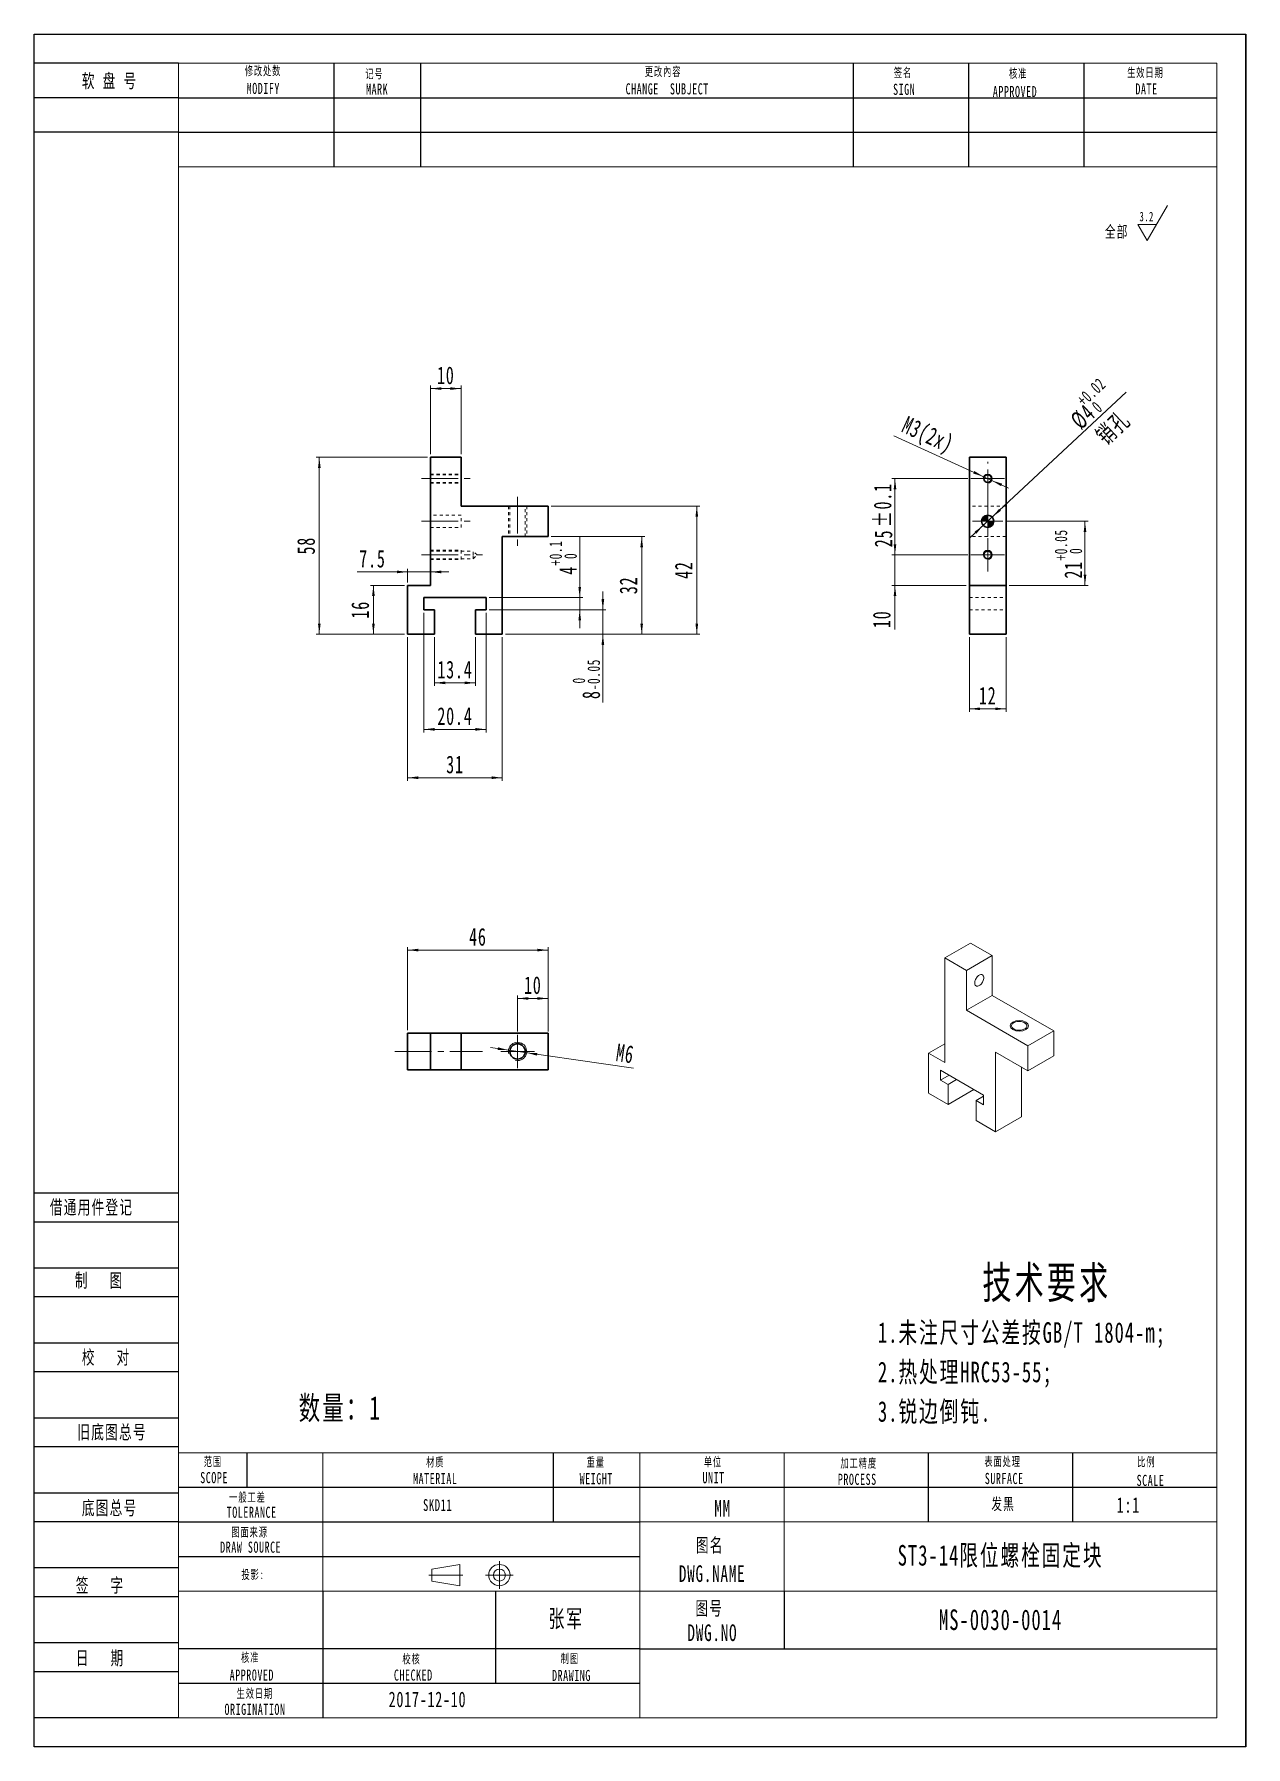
# Model space of a CAD drawing. Header units: millimetres. Extents: x 1333 to 6759, y -11 to 566.
# Drawn here: x 4079 to 4475, y -7 to 554 of the extents above; entities that cross this region are included whole.
import ezdxf

# ---------------------------------------------------------------- set-up
doc = ezdxf.new("R2010")
doc.units = ezdxf.units.MM
for name, pattern in [('AD_LTYPE3 0 mm', [16, 11, -1, 1, -1, 1, -1]), ('AD_LTYPE6 0 mm', [12, 1, -1, 1, -1, 1, -1, 1, -1, 1, -1, 1, -1]), ('点画线', [18, 12, -2, 2, -2]), ('虚线', [2, 1, -1])]:
    doc.linetypes.add(name, pattern=pattern)
doc.layers.get('0').update_dxf_attribs({"lineweight": 35})
for name, color, linetype, lineweight in [('ACAD0', 7, 'Continuous', 0), ('ACADA-定位3-标高', 171, 'Continuous', 0), ('ACADA-构件3-柱砼', 9, 'Continuous', 0), ('ACADA-构件8-屋面', 7, 'Continuous', 0), ('EB0', 7, 'Continuous', 35), ('中心线层', 1, '点画线', 18), ('尺寸线层', 3, 'Continuous', 18), ('细实线层', 7, 'Continuous', 18), ('虚线层', 6, '虚线', 18)]:
    doc.layers.add(name, color=color, linetype=linetype, lineweight=lineweight)
doc.styles.add('标准', font='', dxfattribs={"width": 0.667})
doc.styles.get('标准').set_extended_font_data('宋体')
doc.dimstyles.new('标准', dxfattribs={"dimtxt": 5.779688, "dimasz": 3.5, "dimexe": 1, "dimexo": 1, "dimgap": 1.209086, "dimtad": 1, "dimdec": 1, "dimdsep": 46, "dimtxsty": '标准', "dimblk": '_CAXARROW', "dimcen": 0, "dimdle": 7, "dimazin": 2, "dimtfac": 0.707107, "dimtdec": 3, "dimtmove": 0, "dimatfit": 3, "dimfxl": 0, "dimfrac": 2, "dimtolj": 1, "dimarcsym": 0})

# ---------------------------------------------------------------- blocks, each defined once
blk = doc.blocks.new('*X94')
at = {"layer": '尺寸线层', "linetype": 'Continuous', "lineweight": 18}
for points in [[(4171.94, 415.76), (4171.51, 412.26), (4172.38, 412.26)], [(4171.94, 357.76), (4171.51, 361.26), (4172.38, 361.26)]]:
    blk.add_hatch(color=0, dxfattribs=at).paths.add_polyline_path(points, flags=0)
at = {"layer": '尺寸线层', "color": 0, "linetype": 'Continuous', "lineweight": 18}
for p, q in [((4207.38, 415.76), (4170.94, 415.76)), ((4171.94, 357.76), (4171.94, 415.76)), ((4199.88, 357.76), (4170.94, 357.76))]:
    blk.add_line(p, q, dxfattribs=at)
at = {"layer": '尺寸线层', "color": 0, "linetype": 'Continuous', "lineweight": 18, "insert": (4167.63, 386.76), "char_height": 5.78, "width": 8.1534, "attachment_point": 5, "rotation": 90, "line_spacing_factor": 1.15057, "style": '标准'}
blk.add_mtext('\\T1.1;58', dxfattribs=at)
blk = doc.blocks.new('_CAXARROW')
blk.add_hatch(color=0).paths.add_polyline_path([(0, 0), (-1, 0.125), (-1, -0.125)], flags=0)
blk = doc.blocks.new('*X95')
at = {"layer": '尺寸线层', "linetype": 'Continuous', "lineweight": 18}
for points in [[(4189.66, 373.76), (4189.22, 370.26), (4190.1, 370.26)], [(4189.66, 357.76), (4189.22, 361.26), (4190.1, 361.26)]]:
    blk.add_hatch(color=0, dxfattribs=at).paths.add_polyline_path(points, flags=0)
at = {"layer": '尺寸线层', "color": 0, "linetype": 'Continuous', "lineweight": 18}
for p, q in [((4199.88, 373.76), (4188.66, 373.76)), ((4189.66, 357.76), (4189.66, 373.76)), ((4199.88, 357.76), (4188.66, 357.76))]:
    blk.add_line(p, q, dxfattribs=at)
at = {"layer": '尺寸线层', "color": 0, "linetype": 'Continuous', "lineweight": 18, "insert": (4185.35, 365.76), "char_height": 5.78, "width": 8.1856, "attachment_point": 5, "rotation": 90, "line_spacing_factor": 1.15057, "style": '标准'}
blk.add_mtext('\\T1.1;16', dxfattribs=at)
blk = doc.blocks.new('*X96')
at = {"layer": '尺寸线层', "linetype": 'Continuous', "lineweight": 18}
for points in [[(4206.18, 326.57), (4209.68, 327.01), (4209.68, 326.13)], [(4226.58, 326.57), (4223.08, 327.01), (4223.08, 326.13)]]:
    blk.add_hatch(color=0, dxfattribs=at).paths.add_polyline_path(points, flags=0)
at = {"layer": '尺寸线层', "color": 0, "linetype": 'Continuous', "lineweight": 18}
for p, q in [((4206.18, 364.76), (4206.18, 325.57)), ((4226.58, 364.76), (4226.58, 325.57)), ((4206.18, 326.57), (4226.58, 326.57))]:
    blk.add_line(p, q, dxfattribs=at)
at = {"layer": '尺寸线层', "color": 0, "linetype": 'Continuous', "lineweight": 18, "insert": (4216.38, 330.88), "char_height": 5.78, "width": 17.3927, "attachment_point": 5, "line_spacing_factor": 1.15057, "style": '标准'}
blk.add_mtext('\\T1.1;20.4', dxfattribs=at)
blk = doc.blocks.new('*X97')
at = {"layer": '尺寸线层', "linetype": 'Continuous', "lineweight": 18}
for points in [[(4209.68, 341.82), (4213.18, 342.25), (4213.18, 341.38)], [(4223.08, 341.82), (4219.58, 342.25), (4219.58, 341.38)]]:
    blk.add_hatch(color=0, dxfattribs=at).paths.add_polyline_path(points, flags=0)
at = {"layer": '尺寸线层', "color": 0, "linetype": 'Continuous', "lineweight": 18}
for p, q in [((4209.68, 356.76), (4209.68, 340.82)), ((4223.08, 356.76), (4223.08, 340.82)), ((4209.68, 341.82), (4223.08, 341.82))]:
    blk.add_line(p, q, dxfattribs=at)
at = {"layer": '尺寸线层', "color": 0, "linetype": 'Continuous', "lineweight": 18, "insert": (4216.38, 346.13), "char_height": 5.78, "width": 17.3927, "attachment_point": 5, "line_spacing_factor": 1.15057, "style": '标准'}
blk.add_mtext('\\T1.1;13.4', dxfattribs=at)
blk = doc.blocks.new('*X99')
at = {"color": 0, "attachment_point": 1, "rotation": 90, "line_spacing_factor": 1.15057, "style": '标准'}
for s, insert, char_height, width in [('\\T1.1;{\\H0.707107x;+0.1}', (5616.13, 387.14), 5.7797, 16.6706), ('\\T1.1;{\\H0.707107x;0}', (5621.01, 389.29), 5.7797, 16.6706), ('\\T1.1;4', (5619.31, 384.15), 5.78, 23.472)]:
    blk.add_mtext(s, dxfattribs=dict(at, insert=insert, char_height=char_height, width=width))
blk = doc.blocks.new('*X98')
at = {"layer": '尺寸线层', "linetype": 'Continuous', "lineweight": 18}
for points in [[(4257.24, 369.76), (4256.81, 373.26), (4257.68, 373.26)], [(4257.24, 365.76), (4256.81, 362.26), (4257.68, 362.26)]]:
    blk.add_hatch(color=0, dxfattribs=at).paths.add_polyline_path(points, flags=0)
at = {"layer": '尺寸线层', "color": 0, "linetype": 'Continuous', "lineweight": 18}
for p, q in [((4257.24, 359.76), (4257.24, 389.83)), ((4227.58, 369.76), (4258.24, 369.76)), ((4227.58, 365.76), (4258.24, 365.76))]:
    blk.add_line(p, q, dxfattribs=at)
blk.add_blockref('*X99', (-1368.81, -6.88), dxfattribs=at)
blk = doc.blocks.new('*X100')
at = {"layer": '尺寸线层', "linetype": 'Continuous', "lineweight": 18}
for points in [[(4208.38, 438.26), (4211.88, 438.7), (4211.88, 437.83)], [(4218.38, 438.26), (4214.88, 438.7), (4214.88, 437.83)]]:
    blk.add_hatch(color=0, dxfattribs=at).paths.add_polyline_path(points, flags=0)
at = {"layer": '尺寸线层', "color": 0, "linetype": 'Continuous', "lineweight": 18}
for p, q in [((4208.38, 416.76), (4208.38, 439.26)), ((4208.38, 438.26), (4218.38, 438.26)), ((4218.38, 416.76), (4218.38, 439.26))]:
    blk.add_line(p, q, dxfattribs=at)
at = {"layer": '尺寸线层', "color": 0, "linetype": 'Continuous', "lineweight": 18, "insert": (4213.38, 442.57), "char_height": 5.78, "width": 8.2177, "attachment_point": 5, "line_spacing_factor": 1.15057, "style": '标准'}
blk.add_mtext('\\T1.1;10', dxfattribs=at)
blk = doc.blocks.new('*X101')
at = {"layer": '尺寸线层', "linetype": 'Continuous', "lineweight": 18}
for points in [[(4277.55, 389.76), (4277.11, 386.26), (4277.98, 386.26)], [(4277.55, 357.76), (4277.11, 361.26), (4277.98, 361.26)]]:
    blk.add_hatch(color=0, dxfattribs=at).paths.add_polyline_path(points, flags=0)
at = {"layer": '尺寸线层', "color": 0, "linetype": 'Continuous', "lineweight": 18}
for p, q in [((4247.88, 389.76), (4278.55, 389.76)), ((4277.55, 357.76), (4277.55, 389.76)), ((4232.88, 357.76), (4278.55, 357.76))]:
    blk.add_line(p, q, dxfattribs=at)
at = {"layer": '尺寸线层', "color": 0, "linetype": 'Continuous', "lineweight": 18, "insert": (4273.24, 373.76), "char_height": 5.78, "width": 8.1213, "attachment_point": 5, "rotation": 90, "line_spacing_factor": 1.15057, "style": '标准'}
blk.add_mtext('\\T1.1;32', dxfattribs=at)
blk = doc.blocks.new('*X103')
at = {"color": 0, "attachment_point": 1, "rotation": 43.0085, "line_spacing_factor": 1.15057, "style": '标准'}
for s, insert, char_height, width in [('\\T1.1;{\\H0.707107x;+0.02}', (5788.5, 442.08), 5.7797, 20.9352), ('\\T1.1;%%C4', (5786.27, 435.64), 5.78, 33.8105), ('\\T1.1;{\\H0.707107x;0}', (5793.4, 439.98), 5.7797, 20.9352)]:
    blk.add_mtext(s, dxfattribs=dict(at, insert=insert, char_height=char_height, width=width))
blk = doc.blocks.new('*X102')
at = {"layer": 'EB0', "linetype": 'Continuous', "lineweight": 18}
for points in [[(4392.35, 396.13), (4395.21, 398.2), (4394.61, 398.84)], [(4389.43, 393.4), (4387.17, 390.69), (4386.57, 391.33)]]:
    blk.add_hatch(color=0, dxfattribs=at).paths.add_polyline_path(points, flags=0)
at = {"layer": 'EB0', "color": 0, "linetype": 'Continuous', "lineweight": 18}
blk.add_line((4436.22, 437.05), (4385.04, 389.31), dxfattribs=at)
blk.add_blockref('*X103', (-1368.81, -6.88), dxfattribs=at)
at = {"layer": 'EB0', "color": 0, "linetype": 'Continuous', "lineweight": 18, "insert": (4432.13, 425.29), "char_height": 5.78, "width": 26.974, "attachment_point": 5, "rotation": 43.0085, "line_spacing_factor": 1.15057, "style": '标准'}
blk.add_mtext('\\T1.1;销孔', dxfattribs=at)
blk = doc.blocks.new('*X105')
at = {"color": 0, "attachment_point": 1, "rotation": 90, "line_spacing_factor": 1.15057, "style": '标准'}
for s, insert, char_height, width in [('\\T1.1;{\\H0.707107x;+0.05}', (5781.65, 388.8), 5.7797, 20.9352), ('\\T1.1;21', (5784.84, 382.88), 5.78, 33.5963), ('\\T1.1;{\\H0.707107x;0}', (5786.53, 390.95), 5.7797, 20.9352)]:
    blk.add_mtext(s, dxfattribs=dict(at, insert=insert, char_height=char_height, width=width))
blk = doc.blocks.new('*X104')
at = {"layer": '尺寸线层', "linetype": 'Continuous', "lineweight": 18}
for points in [[(4422.76, 394.76), (4423.2, 391.26), (4422.33, 391.26)], [(4422.76, 373.76), (4423.2, 377.26), (4422.33, 377.26)]]:
    blk.add_hatch(color=0, dxfattribs=at).paths.add_polyline_path(points, flags=0)
at = {"layer": '尺寸线层', "color": 0, "linetype": 'Continuous', "lineweight": 18}
for p, q in [((4396.89, 394.76), (4423.76, 394.76)), ((4422.76, 394.76), (4422.76, 373.76)), ((4397.89, 373.76), (4423.76, 373.76))]:
    blk.add_line(p, q, dxfattribs=at)
blk.add_blockref('*X105', (-1368.81, -6.88), dxfattribs=at)
blk = doc.blocks.new('*X107')
at = {"color": 0, "attachment_point": 1, "rotation": 90, "line_spacing_factor": 1.15057, "style": '标准'}
for s, insert, char_height, width in [('\\T1.1;%%P0.1', (5722.36, 399.74), 5.7797, 29.0585), ('\\T1.1;25', (5722.65, 393.13), 5.78, 40.606)]:
    blk.add_mtext(s, dxfattribs=dict(at, insert=insert, char_height=char_height, width=width))
blk = doc.blocks.new('*X106')
at = {"layer": '尺寸线层', "linetype": 'Continuous', "lineweight": 18}
for points in [[(4360.52, 408.76), (4360.09, 405.26), (4360.96, 405.26)], [(4360.52, 383.76), (4360.09, 387.26), (4360.96, 387.26)]]:
    blk.add_hatch(color=0, dxfattribs=at).paths.add_polyline_path(points, flags=0)
at = {"layer": '尺寸线层', "color": 0, "linetype": 'Continuous', "lineweight": 18}
for p, q in [((4384.39, 408.76), (4359.52, 408.76)), ((4360.52, 383.76), (4360.52, 408.76)), ((4384.39, 383.76), (4359.52, 383.76))]:
    blk.add_line(p, q, dxfattribs=at)
blk.add_blockref('*X107', (-1368.81, -6.88), dxfattribs=at)
blk = doc.blocks.new('*X108')
at = {"layer": '尺寸线层', "linetype": 'Continuous', "lineweight": 18}
for points in [[(4360.52, 383.76), (4360.09, 387.26), (4360.96, 387.26)], [(4360.52, 373.76), (4360.09, 370.26), (4360.96, 370.26)]]:
    blk.add_hatch(color=0, dxfattribs=at).paths.add_polyline_path(points, flags=0)
at = {"layer": '尺寸线层', "color": 0, "linetype": 'Continuous', "lineweight": 18}
for p, q in [((4360.52, 359.31), (4360.52, 389.76)), ((4384.39, 383.76), (4359.52, 383.76)), ((4383.89, 373.76), (4359.52, 373.76))]:
    blk.add_line(p, q, dxfattribs=at)
at = {"layer": '尺寸线层', "color": 0, "linetype": 'Continuous', "lineweight": 18, "insert": (4356.21, 362.65), "char_height": 5.78, "width": 8.2177, "attachment_point": 5, "rotation": 90, "line_spacing_factor": 1.15057, "style": '标准'}
blk.add_mtext('\\T1.1;10', dxfattribs=at)
blk = doc.blocks.new('*X109')
at = {"layer": '尺寸线层', "linetype": 'Continuous', "lineweight": 18}
for points in [[(4384.89, 333.31), (4388.39, 333.74), (4388.39, 332.87)], [(4396.89, 333.31), (4393.39, 333.74), (4393.39, 332.87)]]:
    blk.add_hatch(color=0, dxfattribs=at).paths.add_polyline_path(points, flags=0)
at = {"layer": '尺寸线层', "color": 0, "linetype": 'Continuous', "lineweight": 18}
for p, q in [((4384.89, 356.76), (4384.89, 332.31)), ((4396.89, 356.76), (4396.89, 332.31)), ((4384.89, 333.31), (4396.89, 333.31))]:
    blk.add_line(p, q, dxfattribs=at)
at = {"layer": '尺寸线层', "color": 0, "linetype": 'Continuous', "lineweight": 18, "insert": (4390.89, 337.62), "char_height": 5.78, "width": 8.1213, "attachment_point": 5, "line_spacing_factor": 1.15057, "style": '标准'}
blk.add_mtext('\\T1.1;12', dxfattribs=at)
blk = doc.blocks.new('*X110')
at = {"layer": '尺寸线层', "linetype": 'Continuous', "lineweight": 18}
for points in [[(4295.6, 399.76), (4295.16, 396.26), (4296.04, 396.26)], [(4295.6, 357.76), (4295.16, 361.26), (4296.04, 361.26)]]:
    blk.add_hatch(color=0, dxfattribs=at).paths.add_polyline_path(points, flags=0)
at = {"layer": '尺寸线层', "color": 0, "linetype": 'Continuous', "lineweight": 18}
for p, q in [((4247.88, 399.76), (4296.6, 399.76)), ((4295.6, 357.76), (4295.6, 399.76)), ((4232.88, 357.76), (4296.6, 357.76))]:
    blk.add_line(p, q, dxfattribs=at)
at = {"layer": '尺寸线层', "color": 0, "linetype": 'Continuous', "lineweight": 18, "insert": (4291.29, 378.76), "char_height": 5.78, "width": 8.1213, "attachment_point": 5, "rotation": 90, "line_spacing_factor": 1.15057, "style": '标准'}
blk.add_mtext('\\T1.1;42', dxfattribs=at)
blk = doc.blocks.new('*X112')
at = {"color": 0, "attachment_point": 1, "rotation": 90, "line_spacing_factor": 1.15057, "style": '标准'}
for s, insert, char_height, width in [('\\T1.1;{\\H0.707107x;-0.05}', (5628.59, 346.28), 5.7797, 20.9352), ('\\T1.1;{\\H0.707107x;0}', (5623.71, 348.48), 5.7797, 20.9352), ('\\T1.1;8', (5626.9, 343.38), 5.78, 27.651)]:
    blk.add_mtext(s, dxfattribs=dict(at, insert=insert, char_height=char_height, width=width))
blk = doc.blocks.new('*X111')
at = {"layer": '尺寸线层', "linetype": 'Continuous', "lineweight": 18}
for points in [[(4264.83, 365.76), (4264.39, 369.26), (4265.26, 369.26)], [(4264.83, 357.76), (4264.39, 354.26), (4265.26, 354.26)]]:
    blk.add_hatch(color=0, dxfattribs=at).paths.add_polyline_path(points, flags=0)
at = {"layer": '尺寸线层', "color": 0, "linetype": 'Continuous', "lineweight": 18}
for p, q in [((4264.83, 335.33), (4264.83, 371.76)), ((4227.58, 365.76), (4265.83, 365.76)), ((4232.88, 357.76), (4265.83, 357.76))]:
    blk.add_line(p, q, dxfattribs=at)
blk.add_blockref('*X112', (-1368.81, -6.88), dxfattribs=at)
blk = doc.blocks.new('*X113')
at = {"layer": '尺寸线层', "linetype": 'Continuous', "lineweight": 18}
for points in [[(4200.88, 310.72), (4204.38, 311.16), (4204.38, 310.28)], [(4231.88, 310.72), (4228.38, 311.16), (4228.38, 310.28)]]:
    blk.add_hatch(color=0, dxfattribs=at).paths.add_polyline_path(points, flags=0)
at = {"layer": '尺寸线层', "color": 0, "linetype": 'Continuous', "lineweight": 18}
for p, q in [((4200.88, 356.76), (4200.88, 309.72)), ((4231.88, 356.76), (4231.88, 309.72)), ((4200.88, 310.72), (4231.88, 310.72))]:
    blk.add_line(p, q, dxfattribs=at)
at = {"layer": '尺寸线层', "color": 0, "linetype": 'Continuous', "lineweight": 18, "insert": (4216.38, 315.03), "char_height": 5.78, "width": 7.8001, "attachment_point": 5, "line_spacing_factor": 1.15057, "style": '标准'}
blk.add_mtext('\\T1.1;31', dxfattribs=at)
blk = doc.blocks.new('*X114')
at = {"layer": '尺寸线层', "linetype": 'Continuous', "lineweight": 18}
for points in [[(4236.88, 238.38), (4240.38, 238.81), (4240.38, 237.94)], [(4246.88, 238.38), (4243.38, 238.81), (4243.38, 237.94)]]:
    blk.add_hatch(color=0, dxfattribs=at).paths.add_polyline_path(points, flags=0)
at = {"layer": '尺寸线层', "color": 0, "linetype": 'Continuous', "lineweight": 18}
for p, q in [((4236.88, 227.5), (4236.88, 239.38)), ((4236.88, 238.38), (4246.88, 238.38)), ((4246.88, 227.5), (4246.88, 239.38))]:
    blk.add_line(p, q, dxfattribs=at)
at = {"layer": '尺寸线层', "color": 0, "linetype": 'Continuous', "lineweight": 18, "insert": (4241.88, 242.69), "char_height": 5.78, "width": 8.2177, "attachment_point": 5, "line_spacing_factor": 1.15057, "style": '标准'}
blk.add_mtext('\\T1.1;10', dxfattribs=at)
blk = doc.blocks.new('*X115')
at = {"layer": '尺寸线层', "linetype": 'Continuous', "lineweight": 18}
for points in [[(4200.88, 254.23), (4204.38, 254.67), (4204.38, 253.79)], [(4246.88, 254.23), (4243.38, 254.67), (4243.38, 253.79)]]:
    blk.add_hatch(color=0, dxfattribs=at).paths.add_polyline_path(points, flags=0)
at = {"layer": '尺寸线层', "color": 0, "linetype": 'Continuous', "lineweight": 18}
for p, q in [((4200.88, 228), (4200.88, 255.23)), ((4200.88, 254.23), (4246.88, 254.23)), ((4246.88, 228), (4246.88, 255.23))]:
    blk.add_line(p, q, dxfattribs=at)
at = {"layer": '尺寸线层', "color": 0, "linetype": 'Continuous', "lineweight": 18, "insert": (4223.88, 258.54), "char_height": 5.78, "width": 8.1856, "attachment_point": 5, "line_spacing_factor": 1.15057, "style": '标准'}
blk.add_mtext('\\T1.1;46', dxfattribs=at)
blk = doc.blocks.new('*X116')
at = {"layer": '尺寸线层', "linetype": 'Continuous', "lineweight": 18}
for points in [[(4200.88, 378.17), (4197.38, 378.61), (4197.38, 377.73)], [(4208.38, 378.17), (4211.88, 378.61), (4211.88, 377.73)]]:
    blk.add_hatch(color=0, dxfattribs=at).paths.add_polyline_path(points, flags=0)
at = {"layer": '尺寸线层', "color": 0, "linetype": 'Continuous', "lineweight": 18}
for p, q in [((4184.35, 378.17), (4214.38, 378.17)), ((4200.88, 374.76), (4200.88, 379.17)), ((4208.38, 374.76), (4208.38, 379.17))]:
    blk.add_line(p, q, dxfattribs=at)
at = {"layer": '尺寸线层', "color": 0, "linetype": 'Continuous', "lineweight": 18, "insert": (4189.36, 382.48), "char_height": 5.78, "width": 12.6446, "attachment_point": 5, "line_spacing_factor": 1.15057, "style": '标准'}
blk.add_mtext('\\T1.1;7.5', dxfattribs=at)
blk = doc.blocks.new('*X117')
at = {"layer": 'EB0', "linetype": 'Continuous', "lineweight": 18}
for points in [[(4233.91, 221.42), (4230.38, 221.49), (4230.5, 222.35)], [(4239.85, 220.57), (4243.25, 219.64), (4243.37, 220.51)]]:
    blk.add_hatch(color=0, dxfattribs=at).paths.add_polyline_path(points, flags=0)
at = {"layer": 'EB0', "color": 0, "linetype": 'Continuous', "lineweight": 18}
blk.add_line((4274.84, 215.56), (4227.97, 222.28), dxfattribs=at)
at = {"layer": 'EB0', "color": 0, "linetype": 'Continuous', "lineweight": 18, "insert": (4272.14, 220.3), "char_height": 5.78, "width": 9.4073, "attachment_point": 5, "rotation": 351.8443, "line_spacing_factor": 1.15057, "style": '标准'}
blk.add_mtext('\\T1.1;M6', dxfattribs=at)
blk = doc.blocks.new('*X245')
at = {"layer": '尺寸线层', "linetype": 'Continuous', "lineweight": 18}
for p, q in [((6.49, -1.41), (13.14, 10.09)), ((3.48, 3.82), (9.51, 3.82)), ((6.49, -1.41), (3.48, 3.82))]:
    blk.add_line(p, q, dxfattribs=at)
at = {"layer": '尺寸线层', "linetype": 'Continuous', "lineweight": 18, "line_spacing_factor": 1.15057, "style": '标准'}
for s, insert, char_height, width, attachment_point in [('\\T1.1;3.2', (8.68, 6.41), 3.116, 6.8178, 6), ('\\T1.1;全部', (-3.47, 1.27), 3.853, 17.1639, 5)]:
    blk.add_mtext(s, dxfattribs=dict(at, insert=insert, char_height=char_height, width=width, attachment_point=attachment_point))
blk = doc.blocks.new('*X255')
at = {"layer": '尺寸线层', "linetype": 'Continuous', "lineweight": 18}
for points in [[(4389.53, 409.39), (4386.52, 411.24), (4386.16, 410.44)], [(4392.26, 408.14), (4395.62, 407.09), (4395.26, 406.29)]]:
    blk.add_hatch(color=0, dxfattribs=at).paths.add_polyline_path(points, flags=0)
at = {"layer": '尺寸线层', "color": 0, "linetype": 'Continuous', "lineweight": 18}
blk.add_line((4360.16, 422.78), (4397.71, 405.65), dxfattribs=at)
at = {"layer": '尺寸线层', "color": 0, "linetype": 'Continuous', "lineweight": 18, "insert": (4371.07, 422.54), "char_height": 5.7797, "width": 29.9054, "attachment_point": 5, "rotation": 335.484, "line_spacing_factor": 1.15057, "style": '标准'}
blk.add_mtext('\\T1.1;M3(2x)', dxfattribs=at)

msp = doc.modelspace()

# ---------------------------------------------------------------- hatches: boundary and pattern name
at = {"layer": 'EB0', "linetype": 'Continuous', "lineweight": 18}
h = msp.add_hatch(color=256, dxfattribs=at)
edge = h.paths.add_edge_path(flags=0)
edge.add_line((4390.89, 392.76), (4390.89, 394.76))
edge.add_line((4390.89, 394.76), (4392.89, 394.76))
edge.add_arc((4390.89, 394.76), 2, -90, 0, ccw=False)
edge = h.paths.add_edge_path(flags=0)
edge.add_arc((4390.89, 394.76), 2, 90, 180, ccw=False)
edge.add_line((4390.89, 396.76), (4390.89, 394.76))
edge.add_line((4390.89, 394.76), (4388.89, 394.76))

# ---------------------------------------------------------------- linework, layer by layer
at = {"layer": 'ACAD0', "linetype": 'Continuous', "lineweight": 0}
for p, q in [((4125.81, 2.57), (4125.81, 544.95)), ((4125.81, 544.95), (4465.97, 544.95)), ((4465.97, 544.95), (4465.97, 2.57)), ((4125.81, 510.93), (4465.97, 510.93)), ((4125.81, 89.5), (4465.97, 89.5)), ((4173.05, 44.15), (4173.05, 89.5)), ((4276.99, 2.57), (4276.99, 89.5)), ((4324.24, 44.15), (4324.24, 89.5)), ((4276.99, 66.82), (4465.97, 66.82)), ((4125.81, 44.15), (4465.97, 44.15)), ((4125.81, 2.57), (4465.97, 2.57))]:
    msp.add_line(p, q, dxfattribs=at)
at = {"layer": 'ACAD0', "color": 7, "linetype": 'AD_LTYPE6 0 mm', "lineweight": 0}
for p, q in [((4218.38, 411.26), (4218.38, 410.86)), ((4218.38, 218.5), (4218.38, 223.5)), ((4218.38, 218.5), (4218.38, 223.5))]:
    msp.add_line(p, q, dxfattribs=at)
at = {"layer": 'ACAD0', "color": 7, "linetype": 'Continuous', "lineweight": 15}
for p, q in [((4376.83, 251.64), (4385.31, 256.54)), ((4392.38, 252.46), (4385.31, 256.54)), ((4376.83, 251.64), (4376.83, 217.35)), ((4383.9, 247.56), (4376.83, 251.64)), ((4383.9, 247.56), (4392.38, 252.46)), ((4383.9, 234.49), (4383.9, 247.56)), ((4392.38, 239.39), (4392.38, 252.46)), ((4383.9, 234.49), (4392.38, 239.39)), ((4412.53, 227.76), (4392.38, 239.39)), ((4404.05, 222.86), (4383.9, 234.49)), ((4404.05, 222.86), (4412.53, 227.76)), ((4412.53, 219.59), (4412.53, 227.76)), ((4371.52, 220.41), (4376.83, 223.47)), ((4371.52, 220.41), (4371.52, 207.34)), ((4376.83, 217.35), (4371.52, 220.41)), ((4393.44, 220.82), (4404.05, 214.69)), ((4393.44, 194.69), (4393.44, 220.82)), ((4404.05, 214.69), (4404.05, 222.86)), ((4404.05, 214.69), (4412.53, 219.59)), ((4375.41, 214.9), (4389.55, 206.73)), ((4375.41, 211.63), (4375.41, 214.9)), ((4401.93, 199.59), (4401.93, 215.92)), ((4378.24, 213.26), (4375.41, 211.63)), ((4377.89, 210.2), (4375.41, 211.63)), ((4380.71, 211.83), (4377.89, 210.2)), ((4377.89, 203.67), (4377.89, 210.2)), ((4386.37, 208.57), (4377.89, 203.67)), ((4386.37, 208.57), (4386.37, 208.57)), ((4371.52, 207.34), (4377.89, 203.67)), ((4389.55, 206.32), (4387.08, 204.89)), ((4389.55, 203.47), (4387.08, 204.89)), ((4387.08, 198.36), (4387.08, 204.89)), ((4389.55, 203.47), (4389.55, 206.73)), ((4387.08, 198.36), (4393.44, 194.69)), ((4393.44, 194.69), (4401.93, 199.59))]:
    msp.add_line(p, q, dxfattribs=at)
for points in [[(4388.14, 242.58), (4387.91, 242.46), (4387.68, 242.4), (4387.46, 242.37), (4387.27, 242.4), (4387.09, 242.47), (4386.94, 242.59), (4386.82, 242.75), (4386.73, 242.95), (4386.67, 243.18), (4386.65, 243.43), (4386.67, 243.71), (4386.73, 244.01), (4386.82, 244.31), (4386.94, 244.61), (4387.09, 244.9), (4387.27, 245.18), (4387.46, 245.43), (4387.68, 245.66), (4387.91, 245.85), (4388.14, 246.01), (4388.37, 246.12), (4388.6, 246.19), (4388.81, 246.21), (4389.01, 246.18), (4389.19, 246.11), (4389.34, 245.99), (4389.46, 245.83), (4389.55, 245.64), (4389.61, 245.41), (4389.62, 245.15), (4389.61, 244.87), (4389.55, 244.58), (4389.46, 244.28), (4389.34, 243.98), (4389.19, 243.69), (4389.01, 243.41), (4388.81, 243.15), (4388.6, 242.93), (4388.37, 242.73), (4388.14, 242.58)], [(4399.45, 228.37), (4399.73, 228.23), (4400.04, 228.12), (4400.37, 228.03), (4400.72, 227.98), (4401.08, 227.95), (4401.45, 227.95), (4401.81, 227.99), (4402.16, 228.05), (4402.48, 228.15), (4402.78, 228.27), (4403.05, 228.41), (4403.28, 228.57), (4403.46, 228.75), (4403.6, 228.95), (4403.69, 229.15), (4403.72, 229.36), (4403.7, 229.58), (4403.63, 229.78), (4403.5, 229.98), (4403.33, 230.17), (4403.11, 230.33), (4402.85, 230.48), (4402.56, 230.61), (4402.24, 230.71), (4401.9, 230.78), (4401.54, 230.82), (4401.17, 230.83), (4400.81, 230.81), (4400.46, 230.77), (4400.12, 230.69), (4399.8, 230.58), (4399.52, 230.45), (4399.27, 230.29), (4399.06, 230.12), (4398.9, 229.93), (4398.79, 229.73), (4398.73, 229.52), (4398.72, 229.31), (4398.77, 229.1), (4398.87, 228.9), (4399.02, 228.71), (4399.21, 228.53), (4399.45, 228.37)]]:
    msp.add_lwpolyline(points, dxfattribs=at)
at = {"layer": 'ACAD0', "color": 7, "linetype": 'Continuous', "lineweight": 0}
msp.add_lwpolyline([(4399.1, 228.17), (4398.45, 228.73), (4398.22, 229.39), (4398.45, 230.05), (4399.1, 230.62), (4400.07, 230.99), (4401.22, 231.12), (4402.37, 230.99), (4403.34, 230.62), (4403.99, 230.05), (4404.22, 229.39), (4403.99, 228.73), (4403.34, 228.17), (4402.37, 227.79), (4401.22, 227.66), (4400.07, 227.79), (4399.1, 228.17)], dxfattribs=at)
msp.add_arc((4236.88, 221), 3, 255, 195, dxfattribs=at)
at = {"layer": 'ACADA-构件3-柱砼', "linetype": 'ByBlock', "lineweight": -2, "ltscale": 0.2}
for p, q in [((4078.56, -6.88), (4078.56, 554.4)), ((4078.56, 554.4), (4475.42, 554.4)), ((4475.42, -6.88), (4475.42, 554.4)), ((4475.42, 554.4), (4475.42, -6.88)), ((4125.81, 544.95), (4078.56, 544.95)), ((4176.83, 510.93), (4176.83, 544.95)), ((4205.18, 510.93), (4205.18, 544.95)), ((4346.92, 510.93), (4346.92, 544.95)), ((4384.71, 510.93), (4384.71, 544.95)), ((4422.51, 510.93), (4422.51, 544.95)), ((4125.81, 533.61), (4078.56, 533.61)), ((4125.81, 533.61), (4465.97, 533.61)), ((4125.81, 522.27), (4078.56, 522.27)), ((4125.81, 522.27), (4465.97, 522.27)), ((4125.81, 174.54), (4078.56, 174.54)), ((4125.81, 165.09), (4078.56, 165.09)), ((4125.81, 149.98), (4078.56, 149.98)), ((4125.81, 140.53), (4078.56, 140.53)), ((4125.81, 125.41), (4078.56, 125.41)), ((4125.81, 115.96), (4078.56, 115.96)), ((4125.81, 100.84), (4078.56, 100.84)), ((4125.81, 91.39), (4078.56, 91.39)), ((4148.22, 89.52), (4148.22, 78.16)), ((4248.65, 66.82), (4248.65, 89.5)), ((4371.48, 66.82), (4371.48, 89.5)), ((4418.73, 66.82), (4418.73, 89.5)), ((4125.81, 76.27), (4078.56, 76.27)), ((4125.81, 78.16), (4465.97, 78.16)), ((4125.81, 66.82), (4078.56, 66.82)), ((4125.81, 66.82), (4276.99, 66.82)), ((4125.81, 51.71), (4078.56, 51.71)), ((4125.81, 55.49), (4276.99, 55.49)), ((4125.81, 42.26), (4078.56, 42.26)), ((4173.05, 44.15), (4173.05, 2.57)), ((4229.75, 13.91), (4229.75, 44.15)), ((4324.24, 44.15), (4324.24, 25.25)), ((4125.81, 27.14), (4078.56, 27.14)), ((4276.99, 25.25), (4125.81, 25.25)), ((4276.99, 25.25), (4465.97, 25.25)), ((4125.81, 17.69), (4078.56, 17.69)), ((4125.81, 13.91), (4276.99, 13.91)), ((4125.81, 2.57), (4078.56, 2.57)), ((4475.42, -6.88), (4078.56, -6.88))]:
    msp.add_line(p, q, dxfattribs=at)
at = {"layer": 'ACADA-构件8-屋面', "linetype": 'Continuous', "lineweight": 18}
for p, q in [((4208.83, 51.36), (4217.94, 52.87)), ((4208.83, 51.36), (4208.83, 47.4)), ((4217.94, 52.87), (4217.94, 45.9)), ((4230.94, 44.83), (4230.94, 53.93)), ((4207.77, 49.38), (4219, 49.38)), ((4208.83, 47.4), (4217.94, 45.9)), ((4226.39, 49.38), (4235.49, 49.38))]:
    msp.add_line(p, q, dxfattribs=at)
for radius in [3.49, 1.98]:
    msp.add_circle((4230.94, 49.38), radius, dxfattribs=at)
at = {"layer": 'EB0'}
for p, q in [((4208.38, 415.76), (4208.38, 373.76)), ((4218.38, 415.76), (4208.38, 415.76)), ((4218.38, 399.76), (4218.38, 415.76)), ((4384.89, 415.76), (4384.89, 373.76)), ((4396.89, 415.76), (4384.89, 415.76)), ((4396.89, 415.76), (4396.89, 373.76)), ((4246.88, 399.76), (4218.38, 399.76)), ((4246.88, 389.76), (4246.88, 399.76)), ((4231.88, 357.76), (4231.88, 389.76)), ((4231.88, 389.76), (4246.88, 389.76)), ((4200.88, 373.76), (4200.88, 357.76)), ((4208.38, 373.76), (4200.88, 373.76)), ((4384.89, 373.76), (4384.89, 357.76)), ((4396.89, 373.76), (4384.89, 373.76)), ((4396.89, 373.76), (4396.89, 357.76)), ((4206.18, 365.76), (4206.18, 369.76)), ((4206.18, 369.76), (4226.58, 369.76)), ((4209.68, 365.76), (4206.18, 365.76)), ((4209.68, 357.76), (4209.68, 365.76)), ((4223.08, 357.76), (4223.08, 365.76)), ((4226.58, 365.76), (4223.08, 365.76)), ((4226.58, 365.76), (4226.58, 369.76)), ((4200.88, 357.76), (4209.68, 357.76)), ((4223.08, 357.76), (4231.88, 357.76)), ((4396.89, 357.76), (4384.89, 357.76)), ((4200.88, 215), (4200.88, 227)), ((4208.38, 227), (4200.88, 227)), ((4208.38, 215), (4208.38, 227)), ((4218.38, 227), (4208.38, 227)), ((4218.38, 215), (4218.38, 227)), ((4246.88, 227), (4218.38, 227)), ((4246.88, 215), (4246.88, 227)), ((4208.38, 215), (4200.88, 215)), ((4218.38, 215), (4208.38, 215)), ((4246.88, 215), (4218.38, 215))]:
    msp.add_line(p, q, dxfattribs=at)
for centre, radius in [((4390.89, 408.76), 1.25), ((4390.89, 394.76), 2), ((4390.89, 383.76), 1.25), ((4236.88, 221), 2.5)]:
    msp.add_circle(centre, radius, dxfattribs=at)
at = {"layer": '中心线层', "linetype": '点画线', "lineweight": 18}
for p, q in [((4390.89, 399.76), (4390.89, 414.26)), ((4205.38, 408.76), (4221.38, 408.76)), ((4385.39, 408.76), (4396.39, 408.76)), ((4236.88, 402.76), (4236.88, 386.76)), ((4390.89, 389.76), (4390.89, 399.76)), ((4205.38, 394.76), (4221.38, 394.76)), ((4385.89, 394.76), (4395.89, 394.76)), ((4390.89, 378.26), (4390.89, 389.26)), ((4205.38, 383.76), (4225.38, 383.76)), ((4385.39, 383.76), (4396.39, 383.76)), ((4236.88, 215.5), (4236.88, 226.5)), ((4196.73, 221), (4225.38, 221)), ((4231.38, 221), (4242.38, 221))]:
    msp.add_line(p, q, dxfattribs=at)
at = {"layer": '细实线层'}
for centre in [(4390.89, 408.76), (4390.89, 383.76)]:
    msp.add_arc(centre, 1.5, 270, 180, dxfattribs=at)
at = {"layer": '虚线层'}
for p, q in [((4208.38, 410.26), (4218.38, 410.26)), ((4208.38, 410.01), (4218.38, 410.01)), ((4208.38, 407.51), (4218.38, 407.51)), ((4208.38, 407.26), (4218.38, 407.26)), ((4208.38, 385.26), (4218.38, 385.26)), ((4208.38, 385.01), (4222.38, 385.01)), ((4208.38, 382.51), (4222.38, 382.51)), ((4208.38, 382.26), (4218.38, 382.26)), ((4223.64, 383.76), (4222.38, 385.01)), ((4222.38, 382.51), (4223.64, 383.76))]:
    msp.add_line(p, q, dxfattribs=at)
at = {"layer": '虚线层', "color": 6, "linetype": '虚线', "lineweight": 18}
for p, q in [((4233.88, 399.76), (4233.88, 389.76)), ((4234.38, 399.76), (4234.38, 389.76)), ((4239.38, 389.76), (4239.38, 399.76)), ((4239.88, 399.76), (4239.88, 389.76)), ((4396.89, 399.76), (4384.89, 399.76)), ((4218.38, 396.76), (4208.38, 396.76)), ((4218.38, 394.76), (4218.38, 396.76)), ((4218.38, 392.76), (4218.38, 394.76)), ((4208.38, 392.76), (4218.38, 392.76)), ((4396.89, 389.76), (4384.89, 389.76)), ((4218.38, 382.26), (4218.38, 385.26)), ((4222.38, 383.76), (4222.38, 385.01)), ((4222.38, 382.51), (4222.38, 383.76)), ((4384.89, 369.76), (4396.89, 369.76)), ((4384.89, 365.76), (4396.89, 365.76))]:
    msp.add_line(p, q, dxfattribs=at)

# ---------------------------------------------------------------- block references
at = {"layer": 'ACAD0'}
msp.add_blockref('*X245', (4436.61, 488.21), dxfattribs=at)

# ---------------------------------------------------------------- texts
at = {"layer": 'ACADA-定位3-标高', "linetype": 'Continuous', "lineweight": 18, "line_spacing_factor": 1.15057, "style": '标准'}
for s, insert, char_height, width, attachment_point in [('\\T1.1;数量：1', (4165.19, 99.45), 7.715, 38.9526, 7), ('\\T1.1;ST3-14限位螺栓固定块', (4395.11, 55.49), 6.743, 141.736, 5), ('\\T1.1;MS-0030-0014', (4395.11, 34.7), 6.743, 141.736, 5), ('\\T1.1;2017-12-10', (4194.64, 6.02), 5.0988, 39.173, 7)]:
    msp.add_mtext(s, dxfattribs=dict(at, insert=insert, char_height=char_height, width=width, attachment_point=attachment_point))
at = {"layer": 'ACADA-定位3-标高', "linetype": 'AD_LTYPE3 0 mm', "lineweight": 0, "insert": (4433.15, 69.71), "char_height": 5.097, "width": 10.8681, "attachment_point": 7, "line_spacing_factor": 1.15057, "style": '标准'}
msp.add_mtext('\\T1.1;1:1', dxfattribs=at)
at = {"layer": 'ACADA-构件8-屋面', "linetype": 'Continuous', "lineweight": 18, "line_spacing_factor": 1.15057, "style": '标准'}
for s, insert, char_height, width, attachment_point in [('\\T1.1;软 盘 号', (4094.15, 541.41), 4.5511, 24.9916, 1), ('\\T1.1;修改处数', (4153.49, 542.24), 2.913, 20.7275, 5), ('\\T1.1;记号', (4189.97, 541.24), 2.913, 14.5107, 5), ('\\T1.1;更改內容', (4284.54, 541.98), 2.913, 39.3958, 5), ('\\T1.1;签名', (4363.13, 541.64), 2.913, 14.5107, 5), ('\\T1.1;核准', (4400.86, 541.39), 2.913, 18.6593, 5), ('\\T1.1;生效日期', (4442.54, 541.64), 2.913, 16.5789, 5), ('\\T1.1;MODIFY', (4153.59, 536.61), 3.6408, 16.591, 5), ('\\T1.1;MARK', (4190.87, 536.39), 3.641, 12.4425, 5), ('\\T1.1;CHANGE  SUBJECT', (4285.89, 536.47), 3.6408, 35.2594, 5), ('\\T1.1;SIGN', (4363.52, 536.3), 3.641, 12.4425, 5), ('\\T1.1;APPROVED', (4399.83, 535.59), 3.6408, 16.591, 5), ('\\T1.1;DATE', (4442.91, 536.47), 3.641, 12.4425, 5), ('\\T1.1;借通用件登记', (4083.66, 172.23), 4.5511, 42.9407, 1), ('\\T1.1;制   图', (4091.85, 148.25), 4.5511, 24.9916, 1), ('\\T1.1;校   对', (4094.15, 123.06), 4.5511, 24.9916, 1), ('\\T1.1;旧底图总号', (4092.68, 98.54), 4.5511, 71.2879, 1), ('\\T1.1;范围', (4137.06, 86.39), 2.913, 9.1903, 5), ('\\T1.1;材质', (4209.91, 86.26), 2.913, 15.0019, 5), ('\\T1.1;重量', (4262.49, 86.28), 2.913, 16.9391, 5), ('\\T1.1;单位', (4300.87, 86.36), 2.913, 13.0647, 5), ('\\T1.1;加工精度', (4348.64, 85.88), 2.913, 18.3844, 5), ('\\T1.1;表面处理', (4395.77, 86.43), 2.913, 18.3844, 5), ('\\T1.1;比例', (4442.87, 86.31), 2.913, 16.6913, 5), ('\\T1.1;SCOPE', (4137.46, 81.3), 3.6408, 10.4963, 5), ('\\T1.1;MATERIAL', (4209.91, 81.02), 3.6408, 15.3921, 5), ('\\T1.1;WEIGHT', (4262.66, 80.94), 3.6408, 15.2903, 5), ('\\T1.1;UNIT', (4301.09, 81.28), 3.641, 11.0089, 5), ('\\T1.1;PROCESS', (4348.16, 80.75), 3.6408, 14.676, 5), ('\\T1.1;SURFACE', (4396.29, 81.01), 3.6408, 14.5742, 5), ('\\T1.1;SCALE', (4444.22, 80.39), 3.6408, 15.1339, 5), ('\\T1.1;底图总号', (4094.15, 73.68), 4.551, 24.9916, 1), ('\\T1.1;一般工差', (4148.38, 74.71), 2.913, 20.3216, 5), ('\\T1.1;   MM', (4299.98, 71.31), 5.4613, 22.3434, 5), ('\\T1.1;TOLERANCE', (4149.77, 69.94), 3.6408, 18.4486, 5), ('\\T1.1;图面来源', (4149.08, 63.27), 2.913, 24.196, 5), ('\\T1.1;图名', (4299.85, 58.95), 4.551, 13.7855, 5), ('\\T1.1;投影:', (4150.14, 49.4), 2.913, 108.913, 5), ('\\T1.1;签   字', (4092.16, 48.32), 4.5511, 24.9916, 1), ('\\T1.1;图号', (4299.71, 38.24), 4.551, 22.5029, 5), ('\\T1.1;张军', (4252.78, 34.79), 5.772, 75.5925, 5), ('\\T1.1;日   期', (4092.16, 24.5), 4.5511, 24.9916, 1), ('\\T1.1;核准', (4149.29, 22.2), 2.913, 16.9391, 5), ('\\T1.1;校核', (4202.14, 21.7), 2.913, 15.0019, 5), ('\\T1.1;制图', (4254.02, 21.82), 2.913, 18.8763, 5), ('\\T1.1;APPROVED', (4149.83, 16.58), 3.6408, 17.0202, 5), ('\\T1.1;CHECKED', (4202.73, 16.58), 3.6408, 14.676, 5), ('\\T1.1;DRAWING', (4254.53, 16.46), 3.6408, 14.1672, 5), ('\\T1.1;生效日期', (4150.83, 10.41), 2.913, 24.196, 5), ('\\T1.1;ORIGINATION', (4150.86, 5.36), 3.6408, 20.5743, 5)]:
    msp.add_mtext(s, dxfattribs=dict(at, insert=insert, char_height=char_height, width=width, attachment_point=attachment_point))
at = {"layer": '尺寸线层', "linetype": 'Continuous', "lineweight": 18, "line_spacing_factor": 1.15057, "style": '标准'}
for s, insert, char_height, width, attachment_point in [('\\T1.1;技术要求', (4389.15, 150.54), 10.537, 72.7231, 1), ('\\T1.1;1.未注尺寸公差按GB/T 1804-m;\\P2.热处理HRC53-55;\\P3.锐边倒钝.', (4354.92, 132.26), 6.743, 128.952, 1), ('\\T1.1;SKD11', (4210.71, 72.31), 3.8481, 40.532, 5), ('\\T1.1;发黑', (4395.95, 72.48), 3.853, 47.2453, 5), ('\\T1.1;DRAW SOURCE', (4149.45, 58.51), 3.6408, 47.2128, 5), ('\\T1.1;DWG.NAME', (4300.62, 49.82), 5.4613, 47.2453, 5), ('\\T1.1;DWG.NO', (4300.71, 30.45), 5.4613, 47.4484, 5)]:
    msp.add_mtext(s, dxfattribs=dict(at, insert=insert, char_height=char_height, width=width, attachment_point=attachment_point))

# ---------------------------------------------------------------- dimensions: what is measured, and where the dimension line sits
at = {"layer": '尺寸线层'}
dim = msp.add_diameter_dim_2p(p1=(4389.43, 393.4), p2=(4392.35, 396.13), dimstyle='标准', override={"dimpost": '%%C<>\\X销孔', "dimsah": 1, "dimtol": 1, "dimtp": 0.02, "dimtm": 0, "dimtmove": 2, "dimtfill": 1, "dimtzin": 8}, dxfattribs=at)
dim.commit()
dim.dimension.update_dxf_attribs({"geometry": '*X102', "text_midpoint": (4428.17, 429.54), "dimtype": 163})
for base, p1, p2, picture, middle in [((4218.38, 438.26), (4208.38, 415.76), (4218.38, 415.76), '*X100', (4213.38, 438.26)), ((4208.38, 378.17), (4200.88, 373.76), (4208.38, 373.76), '*X116', (4189.36, 378.17)), ((4226.58, 326.57), (4206.18, 365.76), (4226.58, 365.76), '*X96', (4216.38, 326.57)), ((4231.88, 310.72), (4200.88, 357.76), (4231.88, 357.76), '*X113', (4216.38, 310.72)), ((4223.08, 341.82), (4209.68, 357.76), (4223.08, 357.76), '*X97', (4216.38, 341.82)), ((4396.89, 333.31), (4384.89, 357.76), (4396.89, 357.76), '*X109', (4390.89, 333.31)), ((4246.88, 254.23), (4200.88, 227), (4246.88, 227), '*X115', (4223.88, 254.23)), ((4246.88, 238.38), (4236.88, 226.5), (4246.88, 226.5), '*X114', (4241.88, 238.38))]:
    dim = msp.add_linear_dim(base=base, p1=p1, p2=p2, dimstyle='标准', override={"dimsah": 1, "dimtfill": 1, "dimtzin": 8}, dxfattribs=at)
    dim.commit()
    dim.dimension.update_dxf_attribs({"geometry": picture, "text_midpoint": middle})
for p1, p2, text, picture, middle in [((4392.26, 408.14), (4389.53, 409.39), 'M3(2x)', '*X255', (4369.28, 418.62)), ((4233.91, 221.42), (4239.85, 220.57), 'M6', '*X117', (4271.53, 216.03))]:
    dim = msp.add_diameter_dim_2p(p1=p1, p2=p2, text=text, dimstyle='标准', override={"dimpost": '%%C<>', "dimsah": 1, "dimtmove": 2, "dimtfill": 1}, dxfattribs=at)
    dim.commit()
    dim.dimension.update_dxf_attribs({"geometry": picture, "text_midpoint": middle, "dimtype": 163})
for base, p1, p2, angle, override, picture, middle in [((4360.52, 408.76), (4385.39, 383.76), (4385.39, 408.76), 90, {"dimsah": 1, "dimtol": 1, "dimtp": 0.1, "dimtm": -0.1, "dimtfac": 1, "dimtfill": 1, "dimtzin": 8}, '*X106', (4360.52, 396.26)), ((4171.94, 415.76), (4200.88, 357.76), (4208.38, 415.76), 90, {"dimsah": 1, "dimtfill": 1, "dimtzin": 8}, '*X94', (4171.94, 386.76)), ((4422.76, 373.76), (4395.89, 394.76), (4396.89, 373.76), 270, {"dimsah": 1, "dimtol": 1, "dimtp": 0.05, "dimtm": 0, "dimtfill": 1, "dimtzin": 8}, '*X104', (4422.76, 384.26)), ((4257.24, 369.76), (4226.58, 365.76), (4226.58, 369.76), 90, {"dimsah": 1, "dimtol": 1, "dimtp": 0.1, "dimtm": 0, "dimtfill": 1, "dimtzin": 8}, '*X98', (4257.24, 383.05)), ((4295.6, 399.76), (4231.88, 357.76), (4246.88, 399.76), 90, {"dimsah": 1, "dimtfill": 1, "dimtzin": 8}, '*X110', (4295.6, 378.76)), ((4277.55, 389.76), (4231.88, 357.76), (4246.88, 389.76), 90, {"dimsah": 1, "dimtfill": 1, "dimtzin": 8}, '*X101', (4277.55, 373.76)), ((4360.52, 383.76), (4384.89, 373.76), (4385.39, 383.76), 90, {"dimsah": 1, "dimtfill": 1, "dimtzin": 8}, '*X108', (4360.52, 362.65)), ((4189.66, 373.76), (4200.88, 357.76), (4200.88, 373.76), 90, {"dimsah": 1, "dimtfill": 1, "dimtzin": 8}, '*X95', (4189.66, 365.76)), ((4264.83, 365.76), (4231.88, 357.76), (4226.58, 365.76), 90, {"dimsah": 1, "dimtol": 1, "dimtp": 0, "dimtm": 0.05, "dimtfill": 1, "dimtzin": 8}, '*X111', (4264.83, 343.3))]:
    dim = msp.add_linear_dim(base=base, p1=p1, p2=p2, angle=angle, dimstyle='标准', override=override, dxfattribs=at)
    dim.commit()
    dim.dimension.update_dxf_attribs({"geometry": picture, "text_midpoint": middle})

doc.saveas('drawing.dxf')
